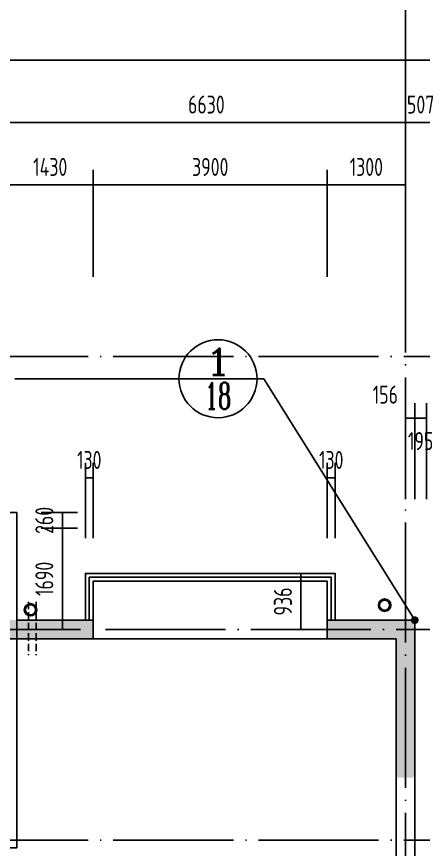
# Model space of a CAD drawing. Extents: x -726032 to 135930, y -151624 to 587044.
# Drawn here: x -576408 to -569635, y 564114 to 577999 of the extents above; entities that cross this region are included whole.
import ezdxf
from ezdxf.enums import TextEntityAlignment as Align

# ---------------------------------------------------------------- set-up
doc = ezdxf.new("R2010")
doc.units = 0
doc.header["$LTSCALE"] = 1000
doc.header["$MEASUREMENT"] = 0
doc.linetypes.add('DASH', pattern=[0.35, 0.25, -0.1])
doc.linetypes.add('DOTE', pattern=[2.42, 2, -0.2, 0.02, -0.2])
doc.layers.get('0').update_dxf_attribs({"linetype": 'CONTINUOUS'})
doc.layers.get('DEFPOINTS').update_dxf_attribs({"color": 1, "linetype": 'CONTINUOUS'})
for name, color, linetype in [('AXIS', 245, 'CONTINUOUS'), ('COLUMN', 170, 'CONTINUOUS'), ('DOTE', 8, 'DOTE'), ('PUB_DIM', 245, 'CONTINUOUS'), ('WALL', 255, 'CONTINUOUS'), ('WINDOW', 155, 'CONTINUOUS'), ('引线', 213, 'CONTINUOUS'), ('空调', 245, 'CONTINUOUS'), ('雨水管', 20, 'CONTINUOUS')]:
    doc.layers.add(name, color=color, linetype=linetype)
doc.styles.add('COMP', font='COMPLEX', dxfattribs={"bigfont": 'hztxt'})
doc.styles.add('DIM_FONT', font='isocp.shx', dxfattribs={"width": 0.8})
doc.dimstyles.new('AXIS', dxfattribs={"dimtxt": 300, "dimasz": 1, "dimexe": 250, "dimexo": 300, "dimgap": 150, "dimtad": 1, "dimdec": 0, "dimzin": 0, "dimdsep": 46, "dimtxsty": 'DIM_FONT', "dimcen": 0.09, "dimse1": 1, "dimse2": 1, "dimclrt": 142, "dimadec": 0, "dimazin": 0, "dimtfac": 1, "dimtdec": 0, "dimtix": 1, "dimtmove": 2, "dimatfit": 3, "dimfxl": 1, "dimtolj": 1, "dimtzin": 0, "dimarcsym": 0})
doc.dimstyles.new('DIMB', dxfattribs={"dimtxt": 300, "dimasz": 1, "dimexe": 250, "dimexo": 300, "dimgap": 150, "dimtad": 1, "dimdec": 0, "dimzin": 0, "dimdsep": 46, "dimtxsty": 'DIM_FONT', "dimcen": 0.09, "dimse2": 1, "dimclrt": 142, "dimadec": 0, "dimazin": 0, "dimtfac": 1, "dimtdec": 0, "dimtix": 1, "dimtmove": 2, "dimatfit": 3, "dimfxl": 1, "dimtolj": 1, "dimtzin": 0, "dimarcsym": 0})
doc.dimstyles.new('DIMN', dxfattribs={"dimtxt": 300, "dimasz": 1, "dimexe": 250, "dimexo": 300, "dimgap": 150, "dimtad": 1, "dimdec": 0, "dimzin": 0, "dimdsep": 46, "dimtxsty": 'DIM_FONT', "dimcen": 0.09, "dimclrt": 142, "dimadec": 0, "dimazin": 0, "dimtfac": 1, "dimtdec": 0, "dimtix": 1, "dimtmove": 2, "dimatfit": 3, "dimfxl": 1, "dimtolj": 1, "dimtzin": 0, "dimarcsym": 0})

# ---------------------------------------------------------------- blocks, each defined once
blk = doc.blocks.new('*D506')
at = {"layer": 'AXIS', "color": 0, "lineweight": -2, "transparency": 16777216}
for p, q in [((-615330, 574701), (-615330, 577523)), ((-546651, 574701), (-546651, 577523)), ((-546652, 577273), (-615329, 577273))]:
    blk.add_line(p, q, dxfattribs=at)
at = {"layer": 'AXIS', "color": 0, "transparency": 16777216}
for points in [[(-615329, 577273), (-615329, 577273), (-615330, 577273)], [(-546652, 577273), (-546652, 577273), (-546651, 577273)]]:
    blk.add_solid(points, dxfattribs=at)
at = {"layer": 'DEFPOINTS', "color": 0, "transparency": 16777216}
for p in [(-615330, 577273), (-615330, 574401), (-546651, 574401)]:
    blk.add_point(p, dxfattribs=at)
at = {"layer": 'AXIS', "color": 142, "transparency": 16777216, "insert": (-580990, 577573), "char_height": 300, "attachment_point": 5, "style": 'DIM_FONT'}
blk.add_mtext('\\A1;68679', dxfattribs=at)
blk = doc.blocks.new('*D814')
at = {"layer": 'DEFPOINTS', "color": 0, "transparency": 16777216}
for p in [(-569583, 571306), (-569778, 569651), (-569583, 569651)]:
    blk.add_point(p, dxfattribs=at)
at = {"layer": 'PUB_DIM', "color": 0, "lineweight": -2, "transparency": 16777216}
for p, q in [((-569778, 569951), (-569778, 571556)), ((-569583, 569951), (-569583, 571556)), ((-569779, 571306), (-569780, 571306)), ((-569778, 571306), (-569583, 571306)), ((-569582, 571306), (-569581, 571306))]:
    blk.add_line(p, q, dxfattribs=at)
at = {"layer": 'PUB_DIM', "color": 0, "transparency": 16777216}
for points in [[(-569779, 571306), (-569779, 571306), (-569778, 571306)], [(-569582, 571306), (-569582, 571306), (-569583, 571306)]]:
    blk.add_solid(points, dxfattribs=at)
at = {"layer": 'PUB_DIM', "color": 142, "transparency": 16777216, "insert": (-569680, 570922), "char_height": 300, "attachment_point": 5, "style": 'DIM_FONT'}
blk.add_mtext('\\A1;195', dxfattribs=at)
blk = doc.blocks.new('*D815')
at = {"layer": 'DEFPOINTS', "color": 0, "transparency": 16777216}
for p in [(-569778, 571306), (-569934, 569651), (-569778, 569651)]:
    blk.add_point(p, dxfattribs=at)
at = {"layer": 'PUB_DIM', "color": 0, "lineweight": -2, "transparency": 16777216}
for p, q in [((-569934, 569951), (-569934, 571556)), ((-569778, 569951), (-569778, 571556)), ((-569935, 571306), (-569936, 571306)), ((-569934, 571306), (-569778, 571306)), ((-569777, 571306), (-569776, 571306))]:
    blk.add_line(p, q, dxfattribs=at)
at = {"layer": 'PUB_DIM', "color": 0, "transparency": 16777216}
for points in [[(-569935, 571306), (-569935, 571306), (-569934, 571306)], [(-569777, 571306), (-569777, 571306), (-569778, 571306)]]:
    blk.add_solid(points, dxfattribs=at)
at = {"layer": 'PUB_DIM', "color": 142, "transparency": 16777216, "insert": (-570267, 571696), "char_height": 300, "attachment_point": 5, "style": 'DIM_FONT'}
blk.add_mtext('\\A1;156', dxfattribs=at)
blk = doc.blocks.new('*D816')
at = {"layer": 'DEFPOINTS', "color": 0, "transparency": 16777216}
for p in [(-575134, 570307), (-575264, 569000), (-575134, 569000)]:
    blk.add_point(p, dxfattribs=at)
at = {"layer": 'PUB_DIM', "color": 0, "lineweight": -2, "transparency": 16777216}
for p, q in [((-575264, 569300), (-575264, 570557)), ((-575134, 569300), (-575134, 570557)), ((-575265, 570307), (-575266, 570307)), ((-575264, 570307), (-575134, 570307)), ((-575133, 570307), (-575132, 570307))]:
    blk.add_line(p, q, dxfattribs=at)
at = {"layer": 'PUB_DIM', "color": 0, "transparency": 16777216}
for points in [[(-575265, 570307), (-575265, 570307), (-575264, 570307)], [(-575133, 570307), (-575133, 570307), (-575134, 570307)]]:
    blk.add_solid(points, dxfattribs=at)
at = {"layer": 'PUB_DIM', "color": 142, "transparency": 16777216, "insert": (-575199, 570607), "char_height": 300, "attachment_point": 5, "style": 'DIM_FONT'}
blk.add_mtext('\\A1;130', dxfattribs=at)
blk = doc.blocks.new('*D817')
at = {"layer": 'DEFPOINTS', "color": 0, "transparency": 16777216}
for p in [(-571234, 570307), (-571234, 569000), (-571104, 569000)]:
    blk.add_point(p, dxfattribs=at)
at = {"layer": 'PUB_DIM', "color": 0, "lineweight": -2, "transparency": 16777216}
for p, q in [((-571234, 569300), (-571234, 570557)), ((-571104, 569300), (-571104, 570557)), ((-571235, 570307), (-571236, 570307)), ((-571104, 570307), (-571234, 570307)), ((-571103, 570307), (-571102, 570307))]:
    blk.add_line(p, q, dxfattribs=at)
at = {"layer": 'PUB_DIM', "color": 0, "transparency": 16777216}
for points in [[(-571235, 570307), (-571235, 570307), (-571234, 570307)], [(-571103, 570307), (-571103, 570307), (-571104, 570307)]]:
    blk.add_solid(points, dxfattribs=at)
at = {"layer": 'PUB_DIM', "color": 142, "transparency": 16777216, "insert": (-571169, 570607), "char_height": 300, "attachment_point": 5, "style": 'DIM_FONT'}
blk.add_mtext('\\A1;130', dxfattribs=at)
blk = doc.blocks.new('*D819')
at = {"layer": 'DEFPOINTS', "color": 0, "transparency": 16777216}
for p in [(-572500, 568715), (-572500, 567779), (-571674, 567779)]:
    blk.add_point(p, dxfattribs=at)
at = {"layer": 'PUB_DIM', "color": 0, "lineweight": -2, "transparency": 16777216}
for p, q in [((-572200, 568715), (-571424, 568715)), ((-571674, 568714), (-571674, 567780)), ((-572200, 567779), (-571424, 567779))]:
    blk.add_line(p, q, dxfattribs=at)
at = {"layer": 'PUB_DIM', "color": 0, "transparency": 16777216}
for points in [[(-571674, 568714), (-571674, 568714), (-571674, 568715)], [(-571674, 567780), (-571674, 567780), (-571674, 567779)]]:
    blk.add_solid(points, dxfattribs=at)
at = {"layer": 'PUB_DIM', "color": 142, "transparency": 16777216, "insert": (-571974, 568247), "char_height": 300, "attachment_point": 5, "rotation": 90, "style": 'DIM_FONT'}
blk.add_mtext('\\A1;936', dxfattribs=at)
blk = doc.blocks.new('*D3652')
at = {"layer": 'DEFPOINTS', "color": 0, "transparency": 16777216}
for p in [(-576299, 569469), (-576299, 567779), (-575647, 567779)]:
    blk.add_point(p, dxfattribs=at)
at = {"layer": 'PUB_DIM', "color": 0, "lineweight": -2, "transparency": 16777216}
for p, q in [((-575999, 569469), (-575397, 569469)), ((-575647, 569468), (-575647, 567780))]:
    blk.add_line(p, q, dxfattribs=at)
at = {"layer": 'PUB_DIM', "color": 0, "transparency": 16777216}
for points in [[(-575647, 569468), (-575646, 569468), (-575647, 569469)], [(-575647, 567780), (-575646, 567780), (-575647, 567779)]]:
    blk.add_solid(points, dxfattribs=at)
at = {"layer": 'PUB_DIM', "color": 142, "transparency": 16777216, "insert": (-575947, 568624), "char_height": 300, "attachment_point": 5, "rotation": 90, "style": 'DIM_FONT'}
blk.add_mtext('\\A1;1690', dxfattribs=at)
blk = doc.blocks.new('*D824')
at = {"layer": 'DEFPOINTS', "color": 0, "transparency": 16777216}
for p in [(-576299, 569729), (-576299, 569469), (-575647, 569469)]:
    blk.add_point(p, dxfattribs=at)
at = {"layer": 'PUB_DIM', "color": 0, "lineweight": -2, "transparency": 16777216}
for p, q in [((-575999, 569729), (-575397, 569729)), ((-575647, 569730), (-575647, 569731)), ((-575647, 569729), (-575647, 569469)), ((-575999, 569469), (-575397, 569469)), ((-575647, 569468), (-575647, 569467))]:
    blk.add_line(p, q, dxfattribs=at)
at = {"layer": 'PUB_DIM', "color": 0, "transparency": 16777216}
for points in [[(-575647, 569730), (-575646, 569730), (-575647, 569729)], [(-575647, 569468), (-575646, 569468), (-575647, 569469)]]:
    blk.add_solid(points, dxfattribs=at)
at = {"layer": 'PUB_DIM', "color": 142, "transparency": 16777216, "insert": (-575947, 569599), "char_height": 300, "attachment_point": 5, "rotation": 90, "style": 'DIM_FONT'}
blk.add_mtext('\\A1;260', dxfattribs=at)
blk = doc.blocks.new('*D3269')
at = {"layer": 'AXIS', "color": 0, "lineweight": -2, "transparency": 16777216}
for p, q in [((-569935, 576233), (-569936, 576233)), ((-569427, 576233), (-569934, 576233)), ((-569426, 576233), (-569425, 576233))]:
    blk.add_line(p, q, dxfattribs=at)
at = {"layer": 'AXIS', "color": 0, "transparency": 16777216}
for points in [[(-569935, 576233), (-569935, 576233), (-569934, 576233)], [(-569426, 576233), (-569426, 576233), (-569427, 576233)]]:
    blk.add_solid(points, dxfattribs=at)
at = {"layer": 'DEFPOINTS', "color": 0, "transparency": 16777216}
for p in [(-569934, 576233), (-569934, 574401), (-569427, 574401)]:
    blk.add_point(p, dxfattribs=at)
at = {"layer": 'AXIS', "color": 142, "transparency": 16777216, "insert": (-569680, 576533), "char_height": 300, "attachment_point": 5, "style": 'DIM_FONT'}
blk.add_mtext('\\A1;507', dxfattribs=at)
blk = doc.blocks.new('_INDEX')
blk.add_line((-0.5, 0), (0.5, 0))
blk.add_circle((0, 0), 0.5)
at = {"style": 'COMP'}
for tag, width, p, p2 in [('1', 2.333333, (-0.17, 0.05), (0.17, 0.05)), ('-', 1.166667, (-0.17, -0.39), (0.17, -0.39))]:
    blk.add_attdef(tag, text='', height=0.34, dxfattribs=dict(at, width=width)).set_placement(p, p2, align=Align.FIT)
blk = doc.blocks.new('*D3655')
at = {"layer": 'DEFPOINTS', "color": 0, "transparency": 16777216}
for p in [(-576564, 575193), (-576564, 573361), (-575134, 573361)]:
    blk.add_point(p, dxfattribs=at)
at = {"layer": 'PUB_DIM', "color": 0, "lineweight": -2, "transparency": 16777216}
for p, q in [((-575134, 573661), (-575134, 575443)), ((-575135, 575193), (-576563, 575193))]:
    blk.add_line(p, q, dxfattribs=at)
at = {"layer": 'PUB_DIM', "color": 0, "transparency": 16777216}
for points in [[(-576563, 575193), (-576563, 575193), (-576564, 575193)], [(-575135, 575193), (-575135, 575193), (-575134, 575193)]]:
    blk.add_solid(points, dxfattribs=at)
at = {"layer": 'PUB_DIM', "color": 142, "transparency": 16777216, "insert": (-575849, 575493), "char_height": 300, "attachment_point": 5, "style": 'DIM_FONT'}
blk.add_mtext('\\A1;1430', dxfattribs=at)
blk = doc.blocks.new('*D845')
at = {"layer": 'DEFPOINTS', "color": 0, "transparency": 16777216}
for p in [(-575134, 575193), (-575134, 573361), (-571234, 573361)]:
    blk.add_point(p, dxfattribs=at)
at = {"layer": 'PUB_DIM', "color": 0, "lineweight": -2, "transparency": 16777216}
for p, q in [((-575134, 573661), (-575134, 575443)), ((-571234, 573661), (-571234, 575443)), ((-571235, 575193), (-575133, 575193))]:
    blk.add_line(p, q, dxfattribs=at)
at = {"layer": 'PUB_DIM', "color": 0, "transparency": 16777216}
for points in [[(-575133, 575193), (-575133, 575193), (-575134, 575193)], [(-571235, 575193), (-571235, 575193), (-571234, 575193)]]:
    blk.add_solid(points, dxfattribs=at)
at = {"layer": 'PUB_DIM', "color": 142, "transparency": 16777216, "insert": (-573184, 575493), "char_height": 300, "attachment_point": 5, "style": 'DIM_FONT'}
blk.add_mtext('\\A1;3900', dxfattribs=at)
blk = doc.blocks.new('*D3270')
at = {"layer": 'AXIS', "color": 0, "lineweight": -2, "transparency": 16777216}
blk.add_line((-569935, 576233), (-576563, 576233), dxfattribs=at)
at = {"layer": 'AXIS', "color": 0, "transparency": 16777216}
for points in [[(-576563, 576233), (-576563, 576233), (-576564, 576233)], [(-569935, 576233), (-569935, 576233), (-569934, 576233)]]:
    blk.add_solid(points, dxfattribs=at)
at = {"layer": 'DEFPOINTS', "color": 0, "transparency": 16777216}
for p in [(-576564, 576233), (-576564, 574401), (-569934, 574401)]:
    blk.add_point(p, dxfattribs=at)
at = {"layer": 'AXIS', "color": 142, "transparency": 16777216, "insert": (-573249, 576533), "char_height": 300, "attachment_point": 5, "style": 'DIM_FONT'}
blk.add_mtext('\\A1;6630', dxfattribs=at)
blk = doc.blocks.new('*D846')
at = {"layer": 'DEFPOINTS', "color": 0, "transparency": 16777216}
for p in [(-571234, 575193), (-571234, 573361), (-569934, 573361)]:
    blk.add_point(p, dxfattribs=at)
at = {"layer": 'PUB_DIM', "color": 0, "lineweight": -2, "transparency": 16777216}
for p, q in [((-571234, 573661), (-571234, 575443)), ((-569934, 573661), (-569934, 575443)), ((-569935, 575193), (-571233, 575193))]:
    blk.add_line(p, q, dxfattribs=at)
at = {"layer": 'PUB_DIM', "color": 0, "transparency": 16777216}
for points in [[(-571233, 575193), (-571233, 575193), (-571234, 575193)], [(-569935, 575193), (-569935, 575193), (-569934, 575193)]]:
    blk.add_solid(points, dxfattribs=at)
at = {"layer": 'PUB_DIM', "color": 142, "transparency": 16777216, "insert": (-570584, 575493), "char_height": 300, "attachment_point": 5, "style": 'DIM_FONT'}
blk.add_mtext('\\A1;1300', dxfattribs=at)

msp = doc.modelspace()

# ---------------------------------------------------------------- linework, layer by layer
at = {"layer": 'AXIS'}
msp.add_line((-569933.9, 578572.8), (-569933.9, 574401.4), dxfattribs=at)
at = {"layer": 'COLUMN'}
for points in [[(-577421.9, 567935.5), (-577421.9, 567623.5), (-575133.9, 567935.5), (-575133.9, 567623.5)], [(-571233.9, 567935.5), (-571233.9, 567623.5), (-569777.9, 567935.5), (-570089.9, 567623.5)], [(-570089.9, 567623.5), (-570089.9, 565309.5), (-569777.9, 567935.5), (-569777.9, 565309.5)]]:
    msp.add_solid(points, dxfattribs=at)
at = {"layer": 'DOTE'}
for p, q in [((-569933.9, 574401.4), (-569933.9, 546557.4)), ((-615939.2, 572329.5), (-546307.4, 572329.5)), ((-546307.4, 567779.5), (-615991.2, 567779.5)), ((-615939.2, 564269.5), (-546307.4, 564269.5))]:
    msp.add_line(p, q, dxfattribs=at)
at = {"layer": 'WALL'}
for p, q in [((-576407.9, 569729.5), (-576719.9, 569729.5)), ((-576407.9, 564139.5), (-576407.9, 569729.5)), ((-575133.9, 567935.5), (-576407.9, 567935.5)), ((-575133.9, 567623.5), (-575133.9, 567935.5)), ((-569777.9, 567935.5), (-571233.9, 567935.5)), ((-571233.9, 567935.5), (-571233.9, 567623.5)), ((-569777.9, 567935.5), (-569777.9, 557743.5)), ((-575133.9, 567623.5), (-577421.9, 567623.5)), ((-570089.9, 567623.5), (-571233.9, 567623.5)), ((-570089.9, 562059.5), (-570089.9, 567623.5)), ((-577421.9, 564139.5), (-576407.9, 564139.5))]:
    msp.add_line(p, q, dxfattribs=at)
at = {"layer": 'WINDOW'}
msp.add_line((-575133.9, 567623.5), (-571233.9, 567623.5), dxfattribs=at)
for points in [[(-575263.9, 567935.5), (-575263.9, 568715.5), (-571103.9, 568715.5), (-571103.9, 567935.5)], [(-575198.9, 567935.5), (-575198.9, 568650.5), (-571168.9, 568650.5), (-571168.9, 567935.5)], [(-575133.9, 567935.5), (-575133.9, 568585.5), (-571233.9, 568585.5), (-571233.9, 567935.5)]]:
    msp.add_lwpolyline(points, dxfattribs=at)
at = {"layer": '引线'}
msp.add_lwpolyline([(-569777.9, 567935.5), (-572292.1, 571960.8), (-576438.3, 571960.8)], dxfattribs=at)
at = {"layer": '引线', "const_width": 64.7}
msp.add_lwpolyline([(-569810.5, 567935.5, 1), (-569745.2, 567935.5, 1)], format="xyb", close=True, dxfattribs=at)
at = {"layer": '空调', "linetype": 'DASH', "ltscale": 0.5}
for p, q in [((-576212.9, 568241.3), (-576212.9, 567351.9)), ((-576082.9, 568241.3), (-576082.9, 567351.9))]:
    msp.add_line(p, q, dxfattribs=at)
at = {"layer": '雨水管'}
for centre, radius in [((-576178, 568108.9), 104), ((-576178, 568108.9), 84.5), ((-570279.2, 568186.1), 104), ((-570279.2, 568186.1), 84.5)]:
    msp.add_circle(centre, radius, dxfattribs=at)

# ---------------------------------------------------------------- block references
at = {"layer": '引线'}
ref = msp.add_blockref('_INDEX', (-573054.6, 571960.8), dxfattribs=dict(at, xscale=1300, yscale=1300, zscale=1300))
ref.add_attrib('1', '1', dxfattribs={"layer": '0', "height": 442, "style": 'COMP', "width": 2.333333}).set_placement((-573275.6, 572025.8), (-572833.6, 572025.8), align=Align.FIT)
ref.add_attrib('-', '18', dxfattribs={"layer": '0', "height": 442, "style": 'COMP', "width": 0.724138}).set_placement((-573275.6, 571453.8), (-572833.6, 571453.8), align=Align.FIT)

# ---------------------------------------------------------------- dimensions: what is measured, and where the dimension line sits
at = {"layer": 'AXIS'}
dim = msp.add_aligned_dim(p1=(-546650.9, 574401.4), p2=(-615329.9, 574401.4), distance=-2871.4, dimstyle='DIMN', dxfattribs=at)
dim.commit()
dim.dimension.update_dxf_attribs({"geometry": '*D506', "text_midpoint": (-580990.4, 577572.8)})
for base, p1, p2, picture, middle in [((-576563.9, 576232.8), (-569933.9, 574401.4), (-576563.9, 574401.4), '*D3270', (-573248.9, 576532.8)), ((-569933.9, 576232.8), (-569426.9, 574401.4), (-569933.9, 574401.4), '*D3269', (-569680.4, 576532.8))]:
    dim = msp.add_linear_dim(base=base, p1=p1, p2=p2, dimstyle='AXIS', dxfattribs=at)
    dim.commit()
    dim.dimension.update_dxf_attribs({"geometry": picture, "text_midpoint": middle})
at = {"layer": 'PUB_DIM'}
for base, p1, p2, dimstyle, picture, middle in [((-576563.9, 575192.8), (-575133.9, 573361.4), (-576563.9, 573361.4), 'DIMB', '*D3655', (-575848.9, 575492.8)), ((-575133.9, 575192.8), (-571233.9, 573361.4), (-575133.9, 573361.4), 'DIMN', '*D845', (-573183.9, 575492.8)), ((-571233.9, 575192.8), (-569933.9, 573361.4), (-571233.9, 573361.4), 'DIMN', '*D846', (-570583.9, 575492.8)), ((-575133.9, 570306.8), (-575263.9, 568999.6), (-575133.9, 568999.6), 'DIMN', '*D816', (-575198.9, 570606.8)), ((-571233.9, 570306.8), (-571103.9, 568999.6), (-571233.9, 568999.6), 'DIMN', '*D817', (-571168.9, 570606.8))]:
    dim = msp.add_linear_dim(base=base, p1=p1, p2=p2, dimstyle=dimstyle, dxfattribs=at)
    dim.commit()
    dim.dimension.update_dxf_attribs({"geometry": picture, "text_midpoint": middle})
for base, p1, p2, picture, middle in [((-569777.9, 571306.2), (-569933.9, 569651.2), (-569777.9, 569651.2), '*D815', (-570267.3, 571696.2)), ((-569582.9, 571306.2), (-569777.9, 569651.2), (-569582.9, 569651.2), '*D814', (-569680.4, 570922.1))]:
    dim = msp.add_linear_dim(base=base, p1=p1, p2=p2, dimstyle='DIMN', dxfattribs=at)
    dim.commit()
    dim.dimension.update_dxf_attribs({"geometry": picture, "text_midpoint": middle, "dimtype": 160})
for base, p1, p2, dimstyle, picture, middle in [((-575646.6, 569469.5), (-576299, 569729.5), (-576299, 569469.5), 'DIMN', '*D824', (-575946.6, 569599.5)), ((-575646.6, 567779.5), (-576299, 569469.5), (-576299, 567779.5), 'DIMB', '*D3652', (-575946.6, 568624.5)), ((-571673.7, 567779.5), (-572500.1, 568715.5), (-572500.1, 567779.5), 'DIMN', '*D819', (-571973.7, 568247.5))]:
    dim = msp.add_linear_dim(base=base, p1=p1, p2=p2, angle=270, dimstyle=dimstyle, dxfattribs=at)
    dim.commit()
    dim.dimension.update_dxf_attribs({"geometry": picture, "text_midpoint": middle})

doc.saveas('drawing.dxf')
